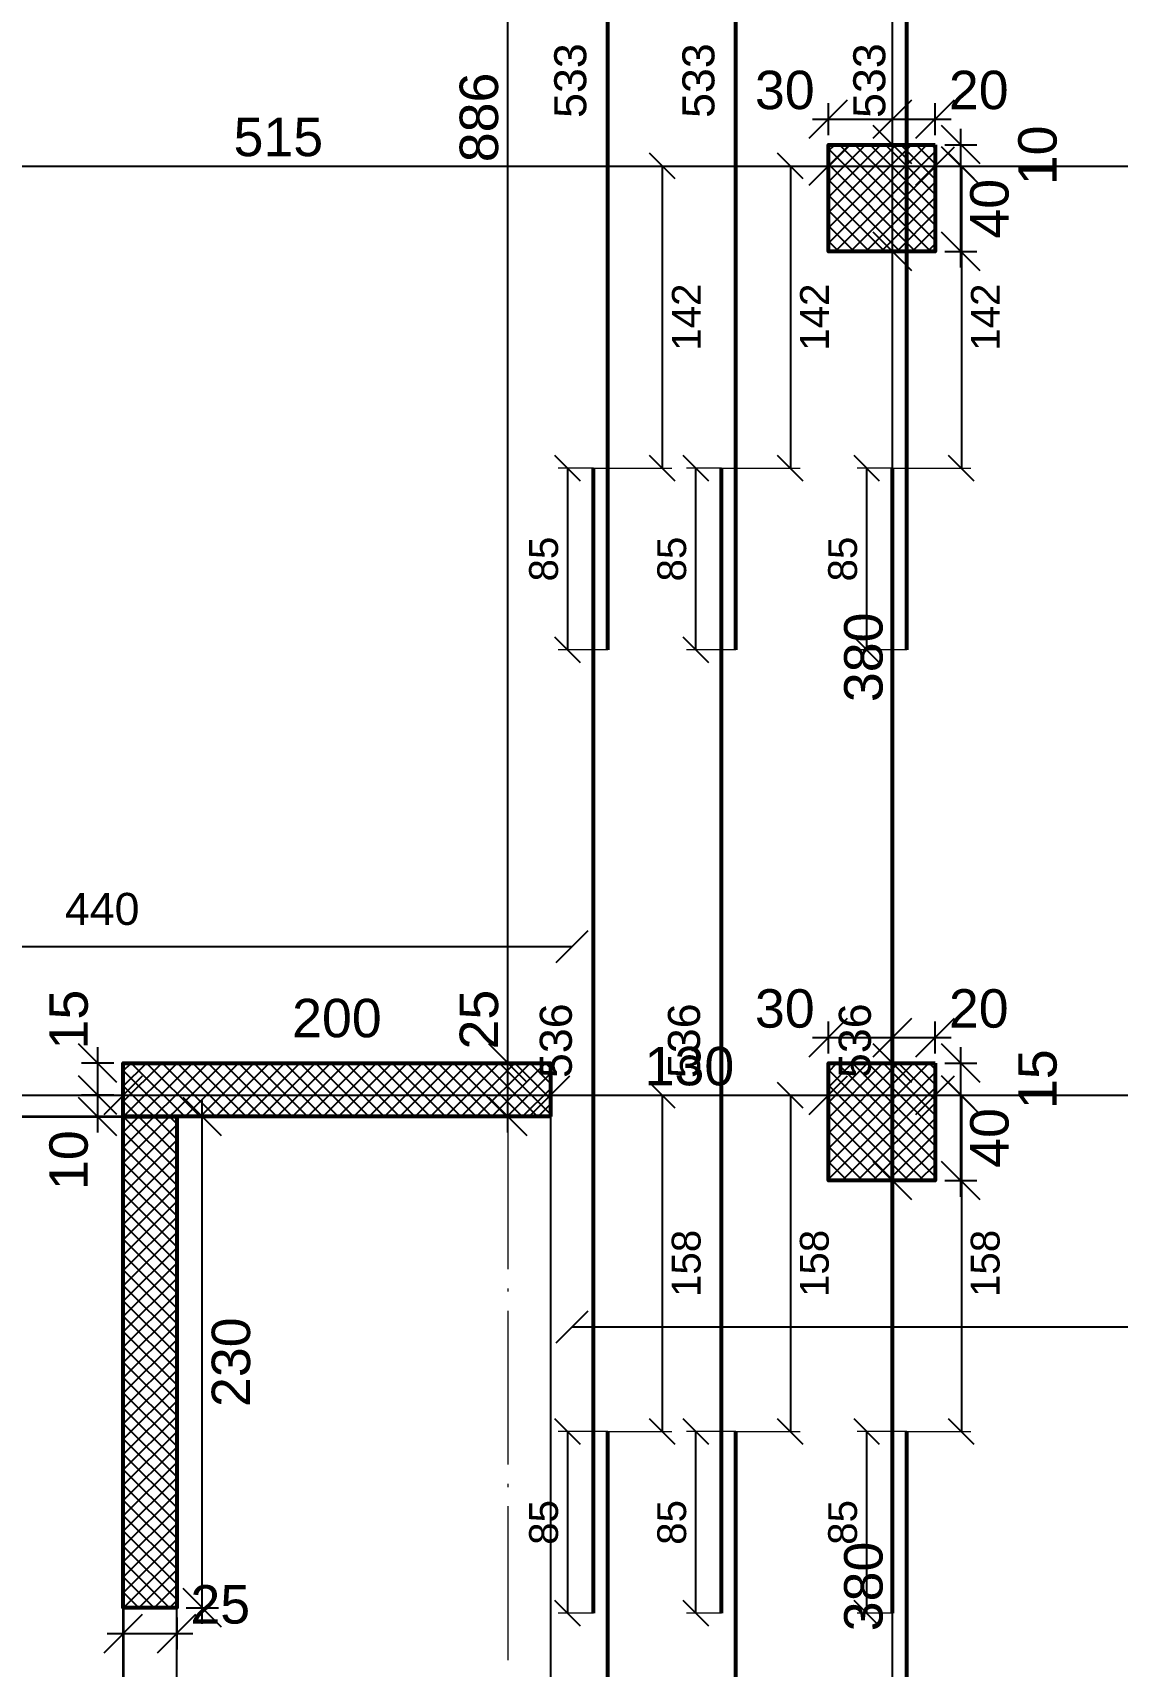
# Model space of a CAD drawing. Header units: millimetres. Extents: x -404 to 6018, y -5139 to 7890.
# Drawn here: x 4422 to 4930, y -2897 to -2133 of the extents above; entities that cross this region are included whole.
import ezdxf

# ---------------------------------------------------------------- set-up
doc = ezdxf.new("R2010")
doc.units = ezdxf.units.MM
doc.linetypes.add('ZWCAD_ISO04W100', pattern=[30.5, 24, -3, 0.5, -3])
for name, color, linetype, lineweight in [('AXIS LINES', 255, 'ZWCAD_ISO04W100', 13), ('COLUMN', 140, 'Continuous', 53), ('SLAB', 3, 'Continuous', 35), ('WALL', 10, 'Continuous', 53)]:
    doc.layers.add(name, color=color, linetype=linetype, lineweight=lineweight)
for name, color, linetype in [('FW_COLUMN_HATCH', 8, 'Continuous'), ('FW_DIM', 7, 'Continuous'), ('FW_WALL_HATCH', 8, 'Continuous'), ('OPENING', 7, 'Continuous'), ('REB_TOP_MESH_Y', 5, 'Continuous'), ('REB_TOP_MESH_Y_AXDIM', 5, 'Continuous'), ('REB_TOP_MESH_Y_LAP', 5, 'Continuous'), ('REB_TOP_MESH_Y_RANGE', 5, 'Continuous')]:
    doc.layers.add(name, color=color, linetype=linetype)
doc.styles.get("Standard").update_dxf_attribs({"font": 'arial.ttf'})
doc.dimstyles.new('FW_DIM', dxfattribs={"dimtxt": 18, "dimasz": 9, "dimexe": 7.5, "dimexo": 4.5, "dimgap": 4.5, "dimtad": 1, "dimdec": 0, "dimtxsty": 'Standard', "dimtsz": 9, "dimcen": 2.5, "dimdle": 7.5, "dimclrd": 256, "dimclre": 256, "dimclrt": 7, "dimazin": 3, "dimtfac": 1, "dimtmove": 2, "dimatfit": 3})
doc.dimstyles.new('REBAR LAP', dxfattribs={"dimtxt": 13.5, "dimasz": 2.5, "dimexe": 4.5, "dimexo": 0, "dimgap": 4.5, "dimtad": 1, "dimdec": 0, "dimtxsty": 'Standard', "dimtsz": 6, "dimcen": 2.5, "dimclrd": 6, "dimclre": 6, "dimclrt": 7, "dimazin": 3, "dimtfac": 1, "dimtmove": 2, "dimatfit": 3, "dimlwd": 25, "dimlwe": 18})
doc.dimstyles.new('REBAR M-200', dxfattribs={"dimtxt": 15, "dimasz": 15, "dimexe": 25, "dimexo": 12.5, "dimgap": 10, "dimtad": 1, "dimdec": 0, "dimtxsty": 'Standard', "dimblk": 'NONE', "dimcen": 50, "dimse1": 1, "dimse2": 1, "dimclrd": 6, "dimclre": 6, "dimclrt": 7, "dimazin": 3, "dimtfac": 1, "dimtmove": 2, "dimatfit": 3, "dimldrblk": 'NONE', "dimlwd": 53})
doc.dimstyles.new('REBAR RANGE', dxfattribs={"dimtxt": 15, "dimasz": 2.5, "dimexe": 0, "dimexo": 0, "dimgap": 10, "dimtad": 1, "dimdec": 0, "dimtxsty": 'Standard', "dimtsz": 7.5, "dimcen": 2.5, "dimse1": 1, "dimse2": 1, "dimclrd": 6, "dimclre": 6, "dimclrt": 7, "dimazin": 3, "dimtfac": 1, "dimtmove": 2, "dimatfit": 3, "dimlwd": 25})

# ---------------------------------------------------------------- blocks, each defined once
blk = doc.blocks.new('*D1523')
at = {"color": 6, "lineweight": 53}
blk.add_line((4831.74, -3278.61), (4831.74, -2787.61), dxfattribs=at)
at = {"layer": 'Defpoints'}
for p in [(4831.74, -2787.61), (4831.74, -3278.61), (4831.74, -3278.61)]:
    blk.add_point(p, dxfattribs=at)
at = {"layer": 'REB_TOP_MESH_Y', "color": 7, "insert": (4814.24, -3033.11), "char_height": 15, "attachment_point": 5, "rotation": 90}
blk.add_mtext('491', dxfattribs=at)
blk = doc.blocks.new('_NONE')
blk = doc.blocks.new('*D1524')
at = {"color": 6, "lineweight": 53}
blk.add_line((4824.99, -2872.61), (4824.99, -2336.61), dxfattribs=at)
at = {"layer": 'Defpoints'}
for p in [(4824.99, -2336.61), (4824.99, -2872.61), (4824.99, -2872.61)]:
    blk.add_point(p, dxfattribs=at)
at = {"layer": 'REB_TOP_MESH_Y', "color": 7, "insert": (4807.49, -2604.61), "char_height": 15, "attachment_point": 5, "rotation": 90}
blk.add_mtext('536', dxfattribs=at)
blk = doc.blocks.new('*D1525')
at = {"color": 6, "lineweight": 53}
blk.add_line((4831.74, -2421.61), (4831.74, -1888.61), dxfattribs=at)
at = {"layer": 'Defpoints'}
for p in [(4831.74, -1888.61), (4831.74, -2421.61), (4831.74, -2421.61)]:
    blk.add_point(p, dxfattribs=at)
at = {"layer": 'REB_TOP_MESH_Y', "color": 7, "insert": (4814.24, -2155.11), "char_height": 15, "attachment_point": 5, "rotation": 90}
blk.add_mtext('533', dxfattribs=at)
blk = doc.blocks.new('_Oblique')
at = {"color": 0, "linetype": 'ByBlock', "lineweight": -2}
blk.add_line((-0.5, -0.5), (0.5, 0.5), dxfattribs=at)
blk = doc.blocks.new('*D1533')
at = {"color": 6, "lineweight": 18}
for p, q in [((4831.74, -2787.61), (4808.49, -2787.61)), ((4824.99, -2872.61), (4808.49, -2872.61))]:
    blk.add_line(p, q, dxfattribs=at)
at = {"color": 6, "lineweight": 25}
blk.add_line((4812.99, -2872.61), (4812.99, -2787.61), dxfattribs=at)
at = {"layer": 'Defpoints'}
for p in [(4831.74, -2787.61), (4812.99, -2872.61), (4824.99, -2872.61)]:
    blk.add_point(p, dxfattribs=at)
at = {"layer": 'REB_TOP_MESH_Y_LAP', "color": 6, "xscale": 12, "yscale": 12, "rotation": 90}
for p in [(4812.99, -2787.61), (4812.99, -2872.61)]:
    blk.add_blockref('_OBLIQUE', p, dxfattribs=at)
at = {"layer": 'REB_TOP_MESH_Y_LAP', "color": 7, "insert": (4801.74, -2830.11), "char_height": 13.5, "attachment_point": 5, "rotation": 90}
blk.add_mtext('85', dxfattribs=at)
blk = doc.blocks.new('*D1534')
at = {"color": 6, "lineweight": 18}
for p, q in [((4831.74, -2630.11), (4861.74, -2630.11)), ((4831.74, -2787.61), (4861.74, -2787.61))]:
    blk.add_line(p, q, dxfattribs=at)
at = {"color": 6, "lineweight": 25}
blk.add_line((4857.24, -2630.11), (4857.24, -2787.61), dxfattribs=at)
at = {"layer": 'Defpoints'}
for p in [(4831.74, -2630.11), (4857.24, -2630.11), (4831.74, -2787.61)]:
    blk.add_point(p, dxfattribs=at)
at = {"layer": 'REB_TOP_MESH_Y_AXDIM', "color": 6, "xscale": 12, "yscale": 12, "rotation": 90}
for p in [(4857.24, -2630.11), (4857.24, -2787.61)]:
    blk.add_blockref('_OBLIQUE', p, dxfattribs=at)
at = {"layer": 'REB_TOP_MESH_Y_AXDIM', "color": 7, "insert": (4868.49, -2708.86), "char_height": 13.5, "attachment_point": 5, "rotation": 90}
blk.add_mtext('158', dxfattribs=at)
blk = doc.blocks.new('*D1535')
at = {"color": 6, "lineweight": 18}
for p, q in [((4824.99, -2336.61), (4808.49, -2336.61)), ((4831.74, -2421.61), (4808.49, -2421.61))]:
    blk.add_line(p, q, dxfattribs=at)
at = {"color": 6, "lineweight": 25}
blk.add_line((4812.99, -2421.61), (4812.99, -2336.61), dxfattribs=at)
at = {"layer": 'Defpoints'}
for p in [(4824.99, -2336.61), (4812.99, -2421.61), (4831.74, -2421.61)]:
    blk.add_point(p, dxfattribs=at)
at = {"layer": 'REB_TOP_MESH_Y_LAP', "color": 6, "xscale": 12, "yscale": 12, "rotation": 90}
for p in [(4812.99, -2336.61), (4812.99, -2421.61)]:
    blk.add_blockref('_OBLIQUE', p, dxfattribs=at)
at = {"layer": 'REB_TOP_MESH_Y_LAP', "color": 7, "insert": (4801.74, -2379.11), "char_height": 13.5, "attachment_point": 5, "rotation": 90}
blk.add_mtext('85', dxfattribs=at)
blk = doc.blocks.new('*D1536')
at = {"color": 6, "lineweight": 18}
for p, q in [((4824.99, -2195.11), (4861.74, -2195.11)), ((4824.99, -2336.61), (4861.74, -2336.61))]:
    blk.add_line(p, q, dxfattribs=at)
at = {"color": 6, "lineweight": 25}
blk.add_line((4857.24, -2195.11), (4857.24, -2336.61), dxfattribs=at)
at = {"layer": 'Defpoints'}
for p in [(4824.99, -2195.11), (4857.24, -2195.11), (4824.99, -2336.61)]:
    blk.add_point(p, dxfattribs=at)
at = {"layer": 'REB_TOP_MESH_Y_AXDIM', "color": 6, "xscale": 12, "yscale": 12, "rotation": 90}
for p in [(4857.24, -2195.11), (4857.24, -2336.61)]:
    blk.add_blockref('_OBLIQUE', p, dxfattribs=at)
at = {"layer": 'REB_TOP_MESH_Y_AXDIM', "color": 7, "insert": (4868.49, -2265.86), "char_height": 13.5, "attachment_point": 5, "rotation": 90}
blk.add_mtext('142', dxfattribs=at)
blk = doc.blocks.new('*D1573')
at = {"color": 6, "lineweight": 53}
blk.add_line((4751.74, -3278.61), (4751.74, -2787.61), dxfattribs=at)
at = {"layer": 'Defpoints'}
for p in [(4751.74, -2787.61), (4751.74, -3278.61), (4751.74, -3278.61)]:
    blk.add_point(p, dxfattribs=at)
at = {"layer": 'REB_TOP_MESH_Y', "color": 7, "insert": (4734.24, -3033.11), "char_height": 15, "attachment_point": 5, "rotation": 90}
blk.add_mtext('491', dxfattribs=at)
blk = doc.blocks.new('*D1574')
at = {"color": 6, "lineweight": 53}
blk.add_line((4744.99, -2872.61), (4744.99, -2336.61), dxfattribs=at)
at = {"layer": 'Defpoints'}
for p in [(4744.99, -2336.61), (4744.99, -2872.61), (4744.99, -2872.61)]:
    blk.add_point(p, dxfattribs=at)
at = {"layer": 'REB_TOP_MESH_Y', "color": 7, "insert": (4727.49, -2604.61), "char_height": 15, "attachment_point": 5, "rotation": 90}
blk.add_mtext('536', dxfattribs=at)
blk = doc.blocks.new('*D1575')
at = {"color": 6, "lineweight": 53}
blk.add_line((4751.74, -2421.61), (4751.74, -1888.61), dxfattribs=at)
at = {"layer": 'Defpoints'}
for p in [(4751.74, -1888.61), (4751.74, -2421.61), (4751.74, -2421.61)]:
    blk.add_point(p, dxfattribs=at)
at = {"layer": 'REB_TOP_MESH_Y', "color": 7, "insert": (4734.24, -2155.11), "char_height": 15, "attachment_point": 5, "rotation": 90}
blk.add_mtext('533', dxfattribs=at)
blk = doc.blocks.new('*D1583')
at = {"color": 6, "lineweight": 18}
for p, q in [((4751.74, -2787.61), (4728.49, -2787.61)), ((4744.99, -2872.61), (4728.49, -2872.61))]:
    blk.add_line(p, q, dxfattribs=at)
at = {"color": 6, "lineweight": 25}
blk.add_line((4732.99, -2872.61), (4732.99, -2787.61), dxfattribs=at)
at = {"layer": 'Defpoints'}
for p in [(4751.74, -2787.61), (4732.99, -2872.61), (4744.99, -2872.61)]:
    blk.add_point(p, dxfattribs=at)
at = {"layer": 'REB_TOP_MESH_Y_LAP', "color": 6, "xscale": 12, "yscale": 12, "rotation": 90}
for p in [(4732.99, -2787.61), (4732.99, -2872.61)]:
    blk.add_blockref('_OBLIQUE', p, dxfattribs=at)
at = {"layer": 'REB_TOP_MESH_Y_LAP', "color": 7, "insert": (4721.74, -2830.11), "char_height": 13.5, "attachment_point": 5, "rotation": 90}
blk.add_mtext('85', dxfattribs=at)
blk = doc.blocks.new('*D1584')
at = {"color": 6, "lineweight": 18}
for p, q in [((4751.74, -2630.11), (4781.74, -2630.11)), ((4751.74, -2787.61), (4781.74, -2787.61))]:
    blk.add_line(p, q, dxfattribs=at)
at = {"color": 6, "lineweight": 25}
blk.add_line((4777.24, -2630.11), (4777.24, -2787.61), dxfattribs=at)
at = {"layer": 'Defpoints'}
for p in [(4751.74, -2630.11), (4777.24, -2630.11), (4751.74, -2787.61)]:
    blk.add_point(p, dxfattribs=at)
at = {"layer": 'REB_TOP_MESH_Y_AXDIM', "color": 6, "xscale": 12, "yscale": 12, "rotation": 90}
for p in [(4777.24, -2630.11), (4777.24, -2787.61)]:
    blk.add_blockref('_OBLIQUE', p, dxfattribs=at)
at = {"layer": 'REB_TOP_MESH_Y_AXDIM', "color": 7, "insert": (4788.49, -2708.86), "char_height": 13.5, "attachment_point": 5, "rotation": 90}
blk.add_mtext('158', dxfattribs=at)
blk = doc.blocks.new('*D1585')
at = {"color": 6, "lineweight": 18}
for p, q in [((4744.99, -2336.61), (4728.49, -2336.61)), ((4751.74, -2421.61), (4728.49, -2421.61))]:
    blk.add_line(p, q, dxfattribs=at)
at = {"color": 6, "lineweight": 25}
blk.add_line((4732.99, -2421.61), (4732.99, -2336.61), dxfattribs=at)
at = {"layer": 'Defpoints'}
for p in [(4744.99, -2336.61), (4732.99, -2421.61), (4751.74, -2421.61)]:
    blk.add_point(p, dxfattribs=at)
at = {"layer": 'REB_TOP_MESH_Y_LAP', "color": 6, "xscale": 12, "yscale": 12, "rotation": 90}
for p in [(4732.99, -2336.61), (4732.99, -2421.61)]:
    blk.add_blockref('_OBLIQUE', p, dxfattribs=at)
at = {"layer": 'REB_TOP_MESH_Y_LAP', "color": 7, "insert": (4721.74, -2379.11), "char_height": 13.5, "attachment_point": 5, "rotation": 90}
blk.add_mtext('85', dxfattribs=at)
blk = doc.blocks.new('*D1586')
at = {"color": 6, "lineweight": 18}
for p, q in [((4744.99, -2195.11), (4781.74, -2195.11)), ((4744.99, -2336.61), (4781.74, -2336.61))]:
    blk.add_line(p, q, dxfattribs=at)
at = {"color": 6, "lineweight": 25}
blk.add_line((4777.24, -2195.11), (4777.24, -2336.61), dxfattribs=at)
at = {"layer": 'Defpoints'}
for p in [(4744.99, -2195.11), (4777.24, -2195.11), (4744.99, -2336.61)]:
    blk.add_point(p, dxfattribs=at)
at = {"layer": 'REB_TOP_MESH_Y_AXDIM', "color": 6, "xscale": 12, "yscale": 12, "rotation": 90}
for p in [(4777.24, -2195.11), (4777.24, -2336.61)]:
    blk.add_blockref('_OBLIQUE', p, dxfattribs=at)
at = {"layer": 'REB_TOP_MESH_Y_AXDIM', "color": 7, "insert": (4788.49, -2265.86), "char_height": 13.5, "attachment_point": 5, "rotation": 90}
blk.add_mtext('142', dxfattribs=at)
blk = doc.blocks.new('*D1616')
at = {"color": 6, "lineweight": 53}
blk.add_line((4691.74, -3278.61), (4691.74, -2787.61), dxfattribs=at)
at = {"layer": 'Defpoints'}
for p in [(4691.74, -2787.61), (4691.74, -3278.61), (4691.74, -3278.61)]:
    blk.add_point(p, dxfattribs=at)
at = {"layer": 'REB_TOP_MESH_Y', "color": 7, "insert": (4674.24, -3033.11), "char_height": 15, "attachment_point": 5, "rotation": 90}
blk.add_mtext('491', dxfattribs=at)
blk = doc.blocks.new('*D1617')
at = {"color": 6, "lineweight": 53}
blk.add_line((4684.99, -2872.61), (4684.99, -2336.61), dxfattribs=at)
at = {"layer": 'Defpoints'}
for p in [(4684.99, -2336.61), (4684.99, -2872.61), (4684.99, -2872.61)]:
    blk.add_point(p, dxfattribs=at)
at = {"layer": 'REB_TOP_MESH_Y', "color": 7, "insert": (4667.49, -2604.61), "char_height": 15, "attachment_point": 5, "rotation": 90}
blk.add_mtext('536', dxfattribs=at)
blk = doc.blocks.new('*D1618')
at = {"color": 6, "lineweight": 53}
blk.add_line((4691.74, -2421.61), (4691.74, -1888.61), dxfattribs=at)
at = {"layer": 'Defpoints'}
for p in [(4691.74, -1888.61), (4691.74, -2421.61), (4691.74, -2421.61)]:
    blk.add_point(p, dxfattribs=at)
at = {"layer": 'REB_TOP_MESH_Y', "color": 7, "insert": (4674.24, -2155.11), "char_height": 15, "attachment_point": 5, "rotation": 90}
blk.add_mtext('533', dxfattribs=at)
blk = doc.blocks.new('*D1626')
at = {"color": 6, "lineweight": 18}
for p, q in [((4691.74, -2787.61), (4668.49, -2787.61)), ((4684.99, -2872.61), (4668.49, -2872.61))]:
    blk.add_line(p, q, dxfattribs=at)
at = {"color": 6, "lineweight": 25}
blk.add_line((4672.99, -2872.61), (4672.99, -2787.61), dxfattribs=at)
at = {"layer": 'Defpoints'}
for p in [(4691.74, -2787.61), (4672.99, -2872.61), (4684.99, -2872.61)]:
    blk.add_point(p, dxfattribs=at)
at = {"layer": 'REB_TOP_MESH_Y_LAP', "color": 6, "xscale": 12, "yscale": 12, "rotation": 90}
for p in [(4672.99, -2787.61), (4672.99, -2872.61)]:
    blk.add_blockref('_OBLIQUE', p, dxfattribs=at)
at = {"layer": 'REB_TOP_MESH_Y_LAP', "color": 7, "insert": (4661.74, -2830.11), "char_height": 13.5, "attachment_point": 5, "rotation": 90}
blk.add_mtext('85', dxfattribs=at)
blk = doc.blocks.new('*D1627')
at = {"color": 6, "lineweight": 18}
for p, q in [((4691.74, -2630.11), (4721.74, -2630.11)), ((4691.74, -2787.61), (4721.74, -2787.61))]:
    blk.add_line(p, q, dxfattribs=at)
at = {"color": 6, "lineweight": 25}
blk.add_line((4717.24, -2630.11), (4717.24, -2787.61), dxfattribs=at)
at = {"layer": 'Defpoints'}
for p in [(4691.74, -2630.11), (4717.24, -2630.11), (4691.74, -2787.61)]:
    blk.add_point(p, dxfattribs=at)
at = {"layer": 'REB_TOP_MESH_Y_AXDIM', "color": 6, "xscale": 12, "yscale": 12, "rotation": 90}
for p in [(4717.24, -2630.11), (4717.24, -2787.61)]:
    blk.add_blockref('_OBLIQUE', p, dxfattribs=at)
at = {"layer": 'REB_TOP_MESH_Y_AXDIM', "color": 7, "insert": (4728.49, -2708.86), "char_height": 13.5, "attachment_point": 5, "rotation": 90}
blk.add_mtext('158', dxfattribs=at)
blk = doc.blocks.new('*D1628')
at = {"color": 6, "lineweight": 18}
for p, q in [((4684.99, -2336.61), (4668.49, -2336.61)), ((4691.74, -2421.61), (4668.49, -2421.61))]:
    blk.add_line(p, q, dxfattribs=at)
at = {"color": 6, "lineweight": 25}
blk.add_line((4672.99, -2421.61), (4672.99, -2336.61), dxfattribs=at)
at = {"layer": 'Defpoints'}
for p in [(4684.99, -2336.61), (4672.99, -2421.61), (4691.74, -2421.61)]:
    blk.add_point(p, dxfattribs=at)
at = {"layer": 'REB_TOP_MESH_Y_LAP', "color": 6, "xscale": 12, "yscale": 12, "rotation": 90}
for p in [(4672.99, -2336.61), (4672.99, -2421.61)]:
    blk.add_blockref('_OBLIQUE', p, dxfattribs=at)
at = {"layer": 'REB_TOP_MESH_Y_LAP', "color": 7, "insert": (4661.74, -2379.11), "char_height": 13.5, "attachment_point": 5, "rotation": 90}
blk.add_mtext('85', dxfattribs=at)
blk = doc.blocks.new('*D1629')
at = {"color": 6, "lineweight": 18}
for p, q in [((4684.99, -2195.11), (4721.74, -2195.11)), ((4684.99, -2336.61), (4721.74, -2336.61))]:
    blk.add_line(p, q, dxfattribs=at)
at = {"color": 6, "lineweight": 25}
blk.add_line((4717.24, -2195.11), (4717.24, -2336.61), dxfattribs=at)
at = {"layer": 'Defpoints'}
for p in [(4684.99, -2195.11), (4717.24, -2195.11), (4684.99, -2336.61)]:
    blk.add_point(p, dxfattribs=at)
at = {"layer": 'REB_TOP_MESH_Y_AXDIM', "color": 6, "xscale": 12, "yscale": 12, "rotation": 90}
for p in [(4717.24, -2195.11), (4717.24, -2336.61)]:
    blk.add_blockref('_OBLIQUE', p, dxfattribs=at)
at = {"layer": 'REB_TOP_MESH_Y_AXDIM', "color": 7, "insert": (4728.49, -2265.86), "char_height": 13.5, "attachment_point": 5, "rotation": 90}
blk.add_mtext('142', dxfattribs=at)
blk = doc.blocks.new('*D1641')
at = {"color": 6, "lineweight": 25}
blk.add_line((4674.99, -2738.61), (5494.99, -2738.61), dxfattribs=at)
at = {"layer": 'Defpoints'}
for p in [(4674.99, -2738.61), (4674.99, -2738.61), (5494.99, -2738.61)]:
    blk.add_point(p, dxfattribs=at)
at = {"layer": 'REB_TOP_MESH_Y_RANGE', "color": 6, "xscale": 15, "yscale": 15}
for p in [(4674.99, -2738.61), (5494.99, -2738.61)]:
    blk.add_blockref('_OBLIQUE', p, dxfattribs=at)
at = {"layer": 'REB_TOP_MESH_Y_RANGE', "color": 7, "insert": (5084.99, -2721.11), "char_height": 15, "attachment_point": 5}
blk.add_mtext('820', dxfattribs=at)
blk = doc.blocks.new('*D1652')
at = {"color": 6, "lineweight": 25}
blk.add_line((4234.99, -2560.49), (4674.99, -2560.49), dxfattribs=at)
at = {"layer": 'Defpoints'}
for p in [(4234.99, -2560.49), (4234.99, -2560.49), (4674.99, -2560.49)]:
    blk.add_point(p, dxfattribs=at)
at = {"layer": 'REB_TOP_MESH_Y_RANGE', "color": 6, "xscale": 15, "yscale": 15}
for p in [(4234.99, -2560.49), (4674.99, -2560.49)]:
    blk.add_blockref('_OBLIQUE', p, dxfattribs=at)
at = {"layer": 'REB_TOP_MESH_Y_RANGE', "color": 7, "insert": (4454.99, -2542.99), "char_height": 15, "attachment_point": 5}
blk.add_mtext('440', dxfattribs=at)
blk = doc.blocks.new('*D1684')
for p, q in [((4452.89, -2647.61), (4452.89, -2622.61)), ((4460.39, -2630.11), (4445.39, -2630.11)), ((4460.39, -2640.11), (4445.39, -2640.11))]:
    blk.add_line(p, q)
at = {"layer": 'Defpoints'}
for p in [(4464.89, -2630.11), (4452.89, -2640.11), (4464.89, -2640.11)]:
    blk.add_point(p, dxfattribs=at)
at = {"layer": 'FW_DIM', "xscale": 18, "yscale": 18, "rotation": 90}
for p in [(4452.89, -2630.11), (4452.89, -2640.11)]:
    blk.add_blockref('_OBLIQUE', p, dxfattribs=at)
at = {"layer": 'FW_DIM', "color": 7, "insert": (4439.39, -2660.51), "char_height": 18, "attachment_point": 5, "rotation": 90}
blk.add_mtext('10', dxfattribs=at)
blk = doc.blocks.new('*D1685')
for p, q in [((4452.89, -2637.61), (4452.89, -2607.61)), ((4460.39, -2615.11), (4445.39, -2615.11)), ((4460.39, -2630.11), (4445.39, -2630.11))]:
    blk.add_line(p, q)
at = {"layer": 'Defpoints'}
for p in [(4464.89, -2615.11), (4452.89, -2630.11), (4464.89, -2630.11)]:
    blk.add_point(p, dxfattribs=at)
at = {"layer": 'FW_DIM', "xscale": 18, "yscale": 18, "rotation": 90}
for p in [(4452.89, -2615.11), (4452.89, -2630.11)]:
    blk.add_blockref('_OBLIQUE', p, dxfattribs=at)
at = {"layer": 'FW_DIM', "color": 7, "insert": (4439.39, -2594.71), "char_height": 18, "attachment_point": 5, "rotation": 90}
blk.add_mtext('15', dxfattribs=at)
blk = doc.blocks.new('*D1686')
for p, q in [((4464.89, -2874.61), (4464.89, -2889.61)), ((4489.89, -2874.61), (4489.89, -2889.61)), ((4457.39, -2882.11), (4497.39, -2882.11))]:
    blk.add_line(p, q)
at = {"layer": 'Defpoints'}
for p in [(4464.89, -2870.11), (4489.89, -2870.11), (4464.89, -2882.11)]:
    blk.add_point(p, dxfattribs=at)
at = {"layer": 'FW_DIM', "xscale": 18, "yscale": 18}
for p in [(4464.89, -2882.11), (4489.89, -2882.11)]:
    blk.add_blockref('_OBLIQUE', p, dxfattribs=at)
at = {"layer": 'FW_DIM', "color": 7, "insert": (4510.29, -2868.61), "char_height": 18, "attachment_point": 5}
blk.add_mtext('25', dxfattribs=at)
blk = doc.blocks.new('*D1687')
for p, q in [((4501.89, -2877.61), (4501.89, -2632.61)), ((4494.39, -2640.11), (4509.39, -2640.11)), ((4494.39, -2870.11), (4509.39, -2870.11))]:
    blk.add_line(p, q)
at = {"layer": 'Defpoints'}
for p in [(4489.89, -2640.11), (4489.89, -2870.11), (4501.89, -2870.11)]:
    blk.add_point(p, dxfattribs=at)
at = {"layer": 'FW_DIM', "xscale": 18, "yscale": 18, "rotation": 90}
for p in [(4501.89, -2640.11), (4501.89, -2870.11)]:
    blk.add_blockref('_OBLIQUE', p, dxfattribs=at)
at = {"layer": 'FW_DIM', "color": 7, "insert": (4515.39, -2755.11), "char_height": 18, "attachment_point": 5, "rotation": 90}
blk.add_mtext('230', dxfattribs=at)
blk = doc.blocks.new('*D1706')
for p, q in [((4794.99, -2180.61), (4794.99, -2165.61)), ((4824.99, -2180.61), (4824.99, -2165.61)), ((4787.49, -2173.11), (4832.49, -2173.11))]:
    blk.add_line(p, q)
at = {"layer": 'Defpoints'}
for p in [(4794.99, -2173.11), (4794.99, -2185.11), (4824.99, -2185.11)]:
    blk.add_point(p, dxfattribs=at)
at = {"layer": 'FW_DIM', "xscale": 18, "yscale": 18}
for p in [(4794.99, -2173.11), (4824.99, -2173.11)]:
    blk.add_blockref('_OBLIQUE', p, dxfattribs=at)
at = {"layer": 'FW_DIM', "color": 7, "insert": (4774.59, -2159.61), "char_height": 18, "attachment_point": 5}
blk.add_mtext('30', dxfattribs=at)
blk = doc.blocks.new('*D1707')
for p, q in [((4824.99, -2180.61), (4824.99, -2165.61)), ((4844.99, -2180.61), (4844.99, -2165.61)), ((4817.49, -2173.11), (4852.49, -2173.11))]:
    blk.add_line(p, q)
at = {"layer": 'Defpoints'}
for p in [(4824.99, -2173.11), (4824.99, -2185.11), (4844.99, -2185.11)]:
    blk.add_point(p, dxfattribs=at)
at = {"layer": 'FW_DIM', "xscale": 18, "yscale": 18}
for p in [(4824.99, -2173.11), (4844.99, -2173.11)]:
    blk.add_blockref('_OBLIQUE', p, dxfattribs=at)
at = {"layer": 'FW_DIM', "color": 7, "insert": (4865.39, -2159.61), "char_height": 18, "attachment_point": 5}
blk.add_mtext('20', dxfattribs=at)
blk = doc.blocks.new('*D1708')
for p, q in [((4856.99, -2242.61), (4856.99, -2187.61)), ((4849.49, -2195.11), (4864.49, -2195.11)), ((4849.49, -2235.11), (4864.49, -2235.11))]:
    blk.add_line(p, q)
at = {"layer": 'Defpoints'}
for p in [(4844.99, -2195.11), (4844.99, -2235.11), (4856.99, -2235.11)]:
    blk.add_point(p, dxfattribs=at)
at = {"layer": 'FW_DIM', "xscale": 18, "yscale": 18, "rotation": 90}
for p in [(4856.99, -2195.11), (4856.99, -2235.11)]:
    blk.add_blockref('_OBLIQUE', p, dxfattribs=at)
at = {"layer": 'FW_DIM', "color": 7, "insert": (4870.49, -2215.11), "char_height": 18, "attachment_point": 5, "rotation": 90}
blk.add_mtext('40', dxfattribs=at)
blk = doc.blocks.new('*D1709')
for p, q in [((4856.99, -2202.61), (4856.99, -2177.61)), ((4849.49, -2185.11), (4864.49, -2185.11)), ((4849.49, -2195.11), (4864.49, -2195.11))]:
    blk.add_line(p, q)
at = {"layer": 'Defpoints'}
for p in [(4844.99, -2185.11), (4844.99, -2195.11), (4856.99, -2195.11)]:
    blk.add_point(p, dxfattribs=at)
at = {"layer": 'FW_DIM', "xscale": 18, "yscale": 18, "rotation": 90}
for p in [(4856.99, -2185.11), (4856.99, -2195.11)]:
    blk.add_blockref('_OBLIQUE', p, dxfattribs=at)
at = {"layer": 'FW_DIM', "color": 7, "insert": (4892.99, -2190.11), "char_height": 18, "attachment_point": 5, "rotation": 90}
blk.add_mtext('10', dxfattribs=at)
blk = doc.blocks.new('*D1718')
for p, q in [((4794.99, -2610.61), (4794.99, -2595.61)), ((4824.99, -2610.61), (4824.99, -2595.61)), ((4787.49, -2603.11), (4832.49, -2603.11))]:
    blk.add_line(p, q)
at = {"layer": 'Defpoints'}
for p in [(4794.99, -2603.11), (4794.99, -2615.11), (4824.99, -2615.11)]:
    blk.add_point(p, dxfattribs=at)
at = {"layer": 'FW_DIM', "xscale": 18, "yscale": 18}
for p in [(4794.99, -2603.11), (4824.99, -2603.11)]:
    blk.add_blockref('_OBLIQUE', p, dxfattribs=at)
at = {"layer": 'FW_DIM', "color": 7, "insert": (4774.59, -2589.61), "char_height": 18, "attachment_point": 5}
blk.add_mtext('30', dxfattribs=at)
blk = doc.blocks.new('*D1719')
for p, q in [((4824.99, -2610.61), (4824.99, -2595.61)), ((4844.99, -2610.61), (4844.99, -2595.61)), ((4817.49, -2603.11), (4852.49, -2603.11))]:
    blk.add_line(p, q)
at = {"layer": 'Defpoints'}
for p in [(4824.99, -2603.11), (4824.99, -2615.11), (4844.99, -2615.11)]:
    blk.add_point(p, dxfattribs=at)
at = {"layer": 'FW_DIM', "xscale": 18, "yscale": 18}
for p in [(4824.99, -2603.11), (4844.99, -2603.11)]:
    blk.add_blockref('_OBLIQUE', p, dxfattribs=at)
at = {"layer": 'FW_DIM', "color": 7, "insert": (4865.39, -2589.61), "char_height": 18, "attachment_point": 5}
blk.add_mtext('20', dxfattribs=at)
blk = doc.blocks.new('*D1720')
for p, q in [((4856.99, -2677.61), (4856.99, -2622.61)), ((4849.49, -2630.11), (4864.49, -2630.11)), ((4849.49, -2670.11), (4864.49, -2670.11))]:
    blk.add_line(p, q)
at = {"layer": 'Defpoints'}
for p in [(4844.99, -2630.11), (4844.99, -2670.11), (4856.99, -2670.11)]:
    blk.add_point(p, dxfattribs=at)
at = {"layer": 'FW_DIM', "xscale": 18, "yscale": 18, "rotation": 90}
for p in [(4856.99, -2630.11), (4856.99, -2670.11)]:
    blk.add_blockref('_OBLIQUE', p, dxfattribs=at)
at = {"layer": 'FW_DIM', "color": 7, "insert": (4870.49, -2650.11), "char_height": 18, "attachment_point": 5, "rotation": 90}
blk.add_mtext('40', dxfattribs=at)
blk = doc.blocks.new('*D1721')
for p, q in [((4856.99, -2637.61), (4856.99, -2607.61)), ((4849.49, -2615.11), (4864.49, -2615.11)), ((4849.49, -2630.11), (4864.49, -2630.11))]:
    blk.add_line(p, q)
at = {"layer": 'Defpoints'}
for p in [(4844.99, -2615.11), (4844.99, -2630.11), (4856.99, -2630.11)]:
    blk.add_point(p, dxfattribs=at)
at = {"layer": 'FW_DIM', "xscale": 18, "yscale": 18, "rotation": 90}
for p in [(4856.99, -2615.11), (4856.99, -2630.11)]:
    blk.add_blockref('_OBLIQUE', p, dxfattribs=at)
at = {"layer": 'FW_DIM', "color": 7, "insert": (4892.99, -2622.61), "char_height": 18, "attachment_point": 5, "rotation": 90}
blk.add_mtext('15', dxfattribs=at)
blk = doc.blocks.new('*D1781')
for p, q in [((4794.99, -2625.61), (4794.99, -2622.61)), ((4844.99, -2625.61), (4844.99, -2622.61)), ((4787.49, -2630.11), (4852.49, -2630.11))]:
    blk.add_line(p, q)
at = {"layer": 'Defpoints'}
for p in [(4794.99, -2630.11), (4794.99, -2630.11), (4844.99, -2630.11)]:
    blk.add_point(p, dxfattribs=at)
at = {"layer": 'FW_DIM', "xscale": 18, "yscale": 18}
for p in [(4794.99, -2630.11), (4844.99, -2630.11)]:
    blk.add_blockref('_OBLIQUE', p, dxfattribs=at)
blk = doc.blocks.new('*D1787')
for p, q in [((4794.99, -2190.61), (4794.99, -2187.61)), ((4844.99, -2190.61), (4844.99, -2187.61)), ((4787.49, -2195.11), (4852.49, -2195.11))]:
    blk.add_line(p, q)
at = {"layer": 'Defpoints'}
for p in [(4794.99, -2195.11), (4794.99, -2195.11), (4844.99, -2195.11)]:
    blk.add_point(p, dxfattribs=at)
at = {"layer": 'FW_DIM', "xscale": 18, "yscale": 18}
for p in [(4794.99, -2195.11), (4844.99, -2195.11)]:
    blk.add_blockref('_OBLIQUE', p, dxfattribs=at)
blk = doc.blocks.new('*D1825')
for p, q in [((4824.99, -2677.61), (4824.99, -2607.61)), ((4820.49, -2615.11), (4817.49, -2615.11)), ((4820.49, -2670.11), (4817.49, -2670.11))]:
    blk.add_line(p, q)
at = {"layer": 'Defpoints'}
for p in [(4824.99, -2615.11), (4824.99, -2670.11), (4824.99, -2670.11)]:
    blk.add_point(p, dxfattribs=at)
at = {"layer": 'FW_DIM', "xscale": 18, "yscale": 18, "rotation": 90}
for p in [(4824.99, -2615.11), (4824.99, -2670.11)]:
    blk.add_blockref('_OBLIQUE', p, dxfattribs=at)
blk = doc.blocks.new('*D1827')
for p, q in [((4824.99, -2242.61), (4824.99, -2177.61)), ((4820.49, -2185.11), (4817.49, -2185.11)), ((4820.49, -2235.11), (4817.49, -2235.11))]:
    blk.add_line(p, q)
at = {"layer": 'Defpoints'}
for p in [(4824.99, -2185.11), (4824.99, -2235.11), (4824.99, -2235.11)]:
    blk.add_point(p, dxfattribs=at)
at = {"layer": 'FW_DIM', "xscale": 18, "yscale": 18, "rotation": 90}
for p in [(4824.99, -2185.11), (4824.99, -2235.11)]:
    blk.add_blockref('_OBLIQUE', p, dxfattribs=at)

msp = doc.modelspace()

# ---------------------------------------------------------------- hatches: boundary and pattern name
at = {"layer": 'FW_COLUMN_HATCH'}
h = msp.add_hatch(dxfattribs=at)
h.set_pattern_fill('ANSI37', scale=1.6)
h.paths.add_polyline_path([(4844.99, -2185.11), (4844.99, -2235.11), (4794.99, -2235.11), (4794.99, -2185.11), (4844.99, -2185.11), (4844.99, -2185.11)])
h = msp.add_hatch(dxfattribs=at)
h.set_pattern_fill('ANSI37', scale=1.6)
h.paths.add_polyline_path([(4844.99, -2615.11), (4844.99, -2670.11), (4794.99, -2670.11), (4794.99, -2615.11), (4844.99, -2615.11)])
at = {"layer": 'FW_WALL_HATCH'}
h = msp.add_hatch(dxfattribs=at)
h.set_pattern_fill('ANSI37', scale=1.6)
h.paths.add_polyline_path([(4464.89, -2640.11), (4464.89, -2615.11), (4664.89, -2615.11), (4664.89, -2640.11), (4489.89, -2640.11), (4489.89, -2870.11), (4464.89, -2870.11), (4464.89, -2640.11)])

# ---------------------------------------------------------------- linework, layer by layer
at = {"layer": 'AXIS LINES', "color": 0, "ltscale": 3}
for points in [[(4644.99, -1450.07), (4644.99, -4990.18)], [(4824.99, -1450.07), (4824.99, -4990.18)], [(3537.41, -2195.11), (5952.4, -2195.11)], [(3537.41, -2630.11), (5952.4, -2630.11)]]:
    msp.add_lwpolyline(points, dxfattribs=at)
at = {"layer": 'COLUMN', "ltscale": 0.08}
for points in [[(4844.99, -2185.11), (4844.99, -2235.11), (4794.99, -2235.11), (4794.99, -2185.11), (4844.99, -2185.11)], [(4844.99, -2615.11), (4844.99, -2670.11), (4794.99, -2670.11), (4794.99, -2615.11), (4844.99, -2615.11)]]:
    msp.add_lwpolyline(points, dxfattribs=at)
at = {"layer": 'OPENING'}
msp.add_lwpolyline([(4664.89, -3260.11), (4489.89, -3260.11), (4489.89, -2640.11), (4664.89, -2640.11)], close=True, dxfattribs=at)
at = {"layer": 'SLAB', "ltscale": 0.08}
msp.add_lwpolyline([(5599.99, -3210.21), (5599.89, -2690.09), (5499.89, -2690.11), (5499.89, -2640.11), (5669.99, -2640.11), (5669.99, -1730.11), (5034.99, -1730.11), (5034.99, -1650.01), (4804.99, -1650.01), (4805.09, -1729.39), (4229.99, -1730.11), (4229.99, -1870.21), (4149.99, -1870.21), (4149.89, -2100.08), (4229.99, -2100.11), (4229.89, -2270.11), (4149.99, -2270.21), (4149.89, -2500.11), (4229.99, -2500.11), (4229.99, -2640.11), (4464.89, -2640.11), (4464.89, -3100.11)], dxfattribs=at)
at = {"layer": 'WALL', "ltscale": 0.08}
for points in [[(4664.89, -2640.11), (4464.89, -2640.11), (4464.89, -2615.11), (4664.89, -2615.11)], [(4464.89, -2640.11), (4489.89, -2640.11), (4489.89, -2870.11), (4464.89, -2870.11)]]:
    msp.add_lwpolyline(points, close=True, dxfattribs=at)

# ---------------------------------------------------------------- dimensions: what is measured, and where the dimension line sits
at = {"layer": 'FW_DIM'}
for base, p1, p2, location, text in [((4644.99, -2615.11), (4644.99, -2615.11), (4644.99, -1729.59), (4631.49, -2172.35), '886'), ((4824.99, -2185.11), (4824.99, -2185.11), (4824.99, -2030.11), (4811.49, -2107.61), '155'), ((4824.99, -2615.11), (4824.99, -2615.11), (4824.99, -2235.11), (4811.49, -2425.11), '380'), ((4644.99, -2640.11), (4644.99, -2640.11), (4644.99, -2615.11), (4631.49, -2594.71), '25'), ((4824.99, -3050.11), (4824.99, -3050.11), (4824.99, -2670.11), (4811.49, -2860.11), '380')]:
    msp.add_linear_dim(base=base, p1=p1, p2=p2, angle=90, location=location, text=text, dimstyle='FW_DIM', override={"dimtmove": 2}, dxfattribs=at).render()
for base, p1, p2, text, picture, middle in [((4794.99, -2173.11), (4794.99, -2185.11), (4824.99, -2185.11), '30', '*D1706', (4774.59, -2159.61)), ((4824.99, -2173.11), (4824.99, -2185.11), (4844.99, -2185.11), '20', '*D1707', (4865.39, -2159.61)), ((4794.99, -2195.11), (4794.99, -2195.11), (4844.99, -2195.11), ' ', '*D1787', (4819.99, -2195.11)), ((4794.99, -2603.11), (4794.99, -2615.11), (4824.99, -2615.11), '30', '*D1718', (4774.59, -2589.61)), ((4824.99, -2603.11), (4824.99, -2615.11), (4844.99, -2615.11), '20', '*D1719', (4865.39, -2589.61)), ((4794.99, -2630.11), (4794.99, -2630.11), (4844.99, -2630.11), ' ', '*D1781', (4819.99, -2630.11)), ((4464.89, -2882.11), (4464.89, -2870.11), (4489.89, -2870.11), '25', '*D1686', (4510.29, -2868.61))]:
    dim = msp.add_linear_dim(base=base, p1=p1, p2=p2, text=text, dimstyle='FW_DIM', override={"dimtmove": 2}, dxfattribs=at)
    dim.commit()
    dim.dimension.update_dxf_attribs({"geometry": picture, "text_midpoint": middle, "dimtype": 160})
for base, p1, p2, location, text in [((4279.99, -2195.11), (4279.99, -2195.11), (4794.99, -2195.11), (4537.49, -2181.61), '515'), ((4844.99, -2195.11), (4844.99, -2195.11), (5449.99, -2195.11), (5147.49, -2181.61), '605'), ((4464.89, -2630.11), (4464.89, -2630.11), (4664.89, -2630.11), (4564.89, -2594.11), '200'), ((4279.99, -2630.11), (4279.99, -2630.11), (4464.89, -2630.11), (4372.44, -2616.61), '185'), ((4664.89, -2630.11), (4664.89, -2630.11), (4794.99, -2630.11), (4729.94, -2616.61), '130'), ((4844.99, -2630.11), (4844.99, -2630.11), (5409.99, -2630.11), (5127.49, -2616.61), '565')]:
    msp.add_linear_dim(base=base, p1=p1, p2=p2, location=location, text=text, dimstyle='FW_DIM', override={"dimtmove": 2}, dxfattribs=at).render()
for base, p1, p2, text, picture, middle in [((4824.99, -2235.11), (4824.99, -2235.11), (4824.99, -2185.11), ' ', '*D1827', (4824.99, -2210.11)), ((4856.99, -2195.11), (4844.99, -2195.11), (4844.99, -2185.11), '10', '*D1709', (4892.99, -2190.11)), ((4856.99, -2235.11), (4844.99, -2235.11), (4844.99, -2195.11), '40', '*D1708', (4870.49, -2215.11)), ((4452.89, -2630.11), (4464.89, -2630.11), (4464.89, -2615.11), '15', '*D1685', (4439.39, -2594.71)), ((4824.99, -2670.11), (4824.99, -2670.11), (4824.99, -2615.11), ' ', '*D1825', (4824.99, -2642.61)), ((4856.99, -2630.11), (4844.99, -2630.11), (4844.99, -2615.11), '15', '*D1721', (4892.99, -2622.61)), ((4452.89, -2640.11), (4464.89, -2640.11), (4464.89, -2630.11), '10', '*D1684', (4439.39, -2660.51)), ((4856.99, -2670.11), (4844.99, -2670.11), (4844.99, -2630.11), '40', '*D1720', (4870.49, -2650.11)), ((4501.89, -2870.11), (4489.89, -2870.11), (4489.89, -2640.11), '230', '*D1687', (4515.39, -2755.11))]:
    dim = msp.add_linear_dim(base=base, p1=p1, p2=p2, angle=90, text=text, dimstyle='FW_DIM', override={"dimtmove": 2}, dxfattribs=at)
    dim.commit()
    dim.dimension.update_dxf_attribs({"geometry": picture, "text_midpoint": middle, "dimtype": 160})
at = {"layer": 'REB_TOP_MESH_Y'}
for base, p1, p2, picture, middle in [((4691.74, -2421.61), (4691.74, -2421.61), (4691.74, -1888.61), '*D1618', (4674.24, -2155.11)), ((4751.74, -2421.61), (4751.74, -2421.61), (4751.74, -1888.61), '*D1575', (4734.24, -2155.11)), ((4831.74, -2421.61), (4831.74, -2421.61), (4831.74, -1888.61), '*D1525', (4814.24, -2155.11)), ((4684.99, -2872.61), (4684.99, -2872.61), (4684.99, -2336.61), '*D1617', (4667.49, -2604.61)), ((4744.99, -2872.61), (4744.99, -2872.61), (4744.99, -2336.61), '*D1574', (4727.49, -2604.61)), ((4824.99, -2872.61), (4824.99, -2872.61), (4824.99, -2336.61), '*D1524', (4807.49, -2604.61)), ((4691.74, -3278.61), (4691.74, -3278.61), (4691.74, -2787.61), '*D1616', (4674.24, -3033.11)), ((4751.74, -3278.61), (4751.74, -3278.61), (4751.74, -2787.61), '*D1573', (4734.24, -3033.11)), ((4831.74, -3278.61), (4831.74, -3278.61), (4831.74, -2787.61), '*D1523', (4814.24, -3033.11))]:
    dim = msp.add_linear_dim(base=base, p1=p1, p2=p2, angle=90, dimstyle='REBAR M-200', dxfattribs=at)
    dim.commit()
    dim.dimension.update_dxf_attribs({"geometry": picture, "text_midpoint": middle})
at = {"layer": 'REB_TOP_MESH_Y_AXDIM'}
for base, p1, p2, picture, middle in [((4717.23693601, -2195.11172782), (4684.98693601, -2195.11172782), (4684.98693601, -2336.61172782), '*D1629', (4728.48693601, -2265.86172782)), ((4777.23693601, -2195.11172782), (4744.98693601, -2195.11172782), (4744.98693601, -2336.61172782), '*D1586', (4788.48693601, -2265.86172782)), ((4857.23693601, -2195.11172782), (4824.98693601, -2195.11172782), (4824.98693601, -2336.61172782), '*D1536', (4868.48693601, -2265.86172782)), ((4717.23693601, -2630.11172782), (4691.73693601, -2630.11172782), (4691.73693601, -2787.61172782), '*D1627', (4728.48693601, -2708.86172782)), ((4777.23693601, -2630.11172782), (4751.73693601, -2630.11172782), (4751.73693601, -2787.61172782), '*D1584', (4788.48693601, -2708.86172782)), ((4857.23693601, -2630.11172782), (4831.73693601, -2630.11172782), (4831.73693601, -2787.61172782), '*D1534', (4868.48693601, -2708.86172782))]:
    dim = msp.add_linear_dim(base=base, p1=p1, p2=p2, angle=90, dimstyle='REBAR LAP', dxfattribs=at)
    dim.commit()
    dim.dimension.update_dxf_attribs({"geometry": picture, "text_midpoint": middle})
at = {"layer": 'REB_TOP_MESH_Y_LAP'}
for base, p1, p2, picture, middle in [((4672.99, -2421.61), (4691.74, -2421.61), (4684.99, -2336.61), '*D1628', (4661.74, -2379.11)), ((4732.99, -2421.61), (4751.74, -2421.61), (4744.99, -2336.61), '*D1585', (4721.74, -2379.11)), ((4812.99, -2421.61), (4831.74, -2421.61), (4824.99, -2336.61), '*D1535', (4801.74, -2379.11)), ((4672.99, -2872.61), (4684.99, -2872.61), (4691.74, -2787.61), '*D1626', (4661.74, -2830.11)), ((4732.99, -2872.61), (4744.99, -2872.61), (4751.74, -2787.61), '*D1583', (4721.74, -2830.11)), ((4812.99, -2872.61), (4824.99, -2872.61), (4831.74, -2787.61), '*D1533', (4801.74, -2830.11))]:
    dim = msp.add_linear_dim(base=base, p1=p1, p2=p2, angle=90, dimstyle='REBAR LAP', dxfattribs=at)
    dim.commit()
    dim.dimension.update_dxf_attribs({"geometry": picture, "text_midpoint": middle})
at = {"layer": 'REB_TOP_MESH_Y_RANGE'}
for base, p1, p2, picture, middle in [((4234.99, -2560.49), (4234.99, -2560.49), (4674.99, -2560.49), '*D1652', (4454.99, -2542.99)), ((4674.99, -2738.61), (4674.99, -2738.61), (5494.99, -2738.61), '*D1641', (5084.99, -2721.11))]:
    dim = msp.add_linear_dim(base=base, p1=p1, p2=p2, dimstyle='REBAR RANGE', dxfattribs=at)
    dim.commit()
    dim.dimension.update_dxf_attribs({"geometry": picture, "text_midpoint": middle})

doc.saveas('drawing.dxf')
